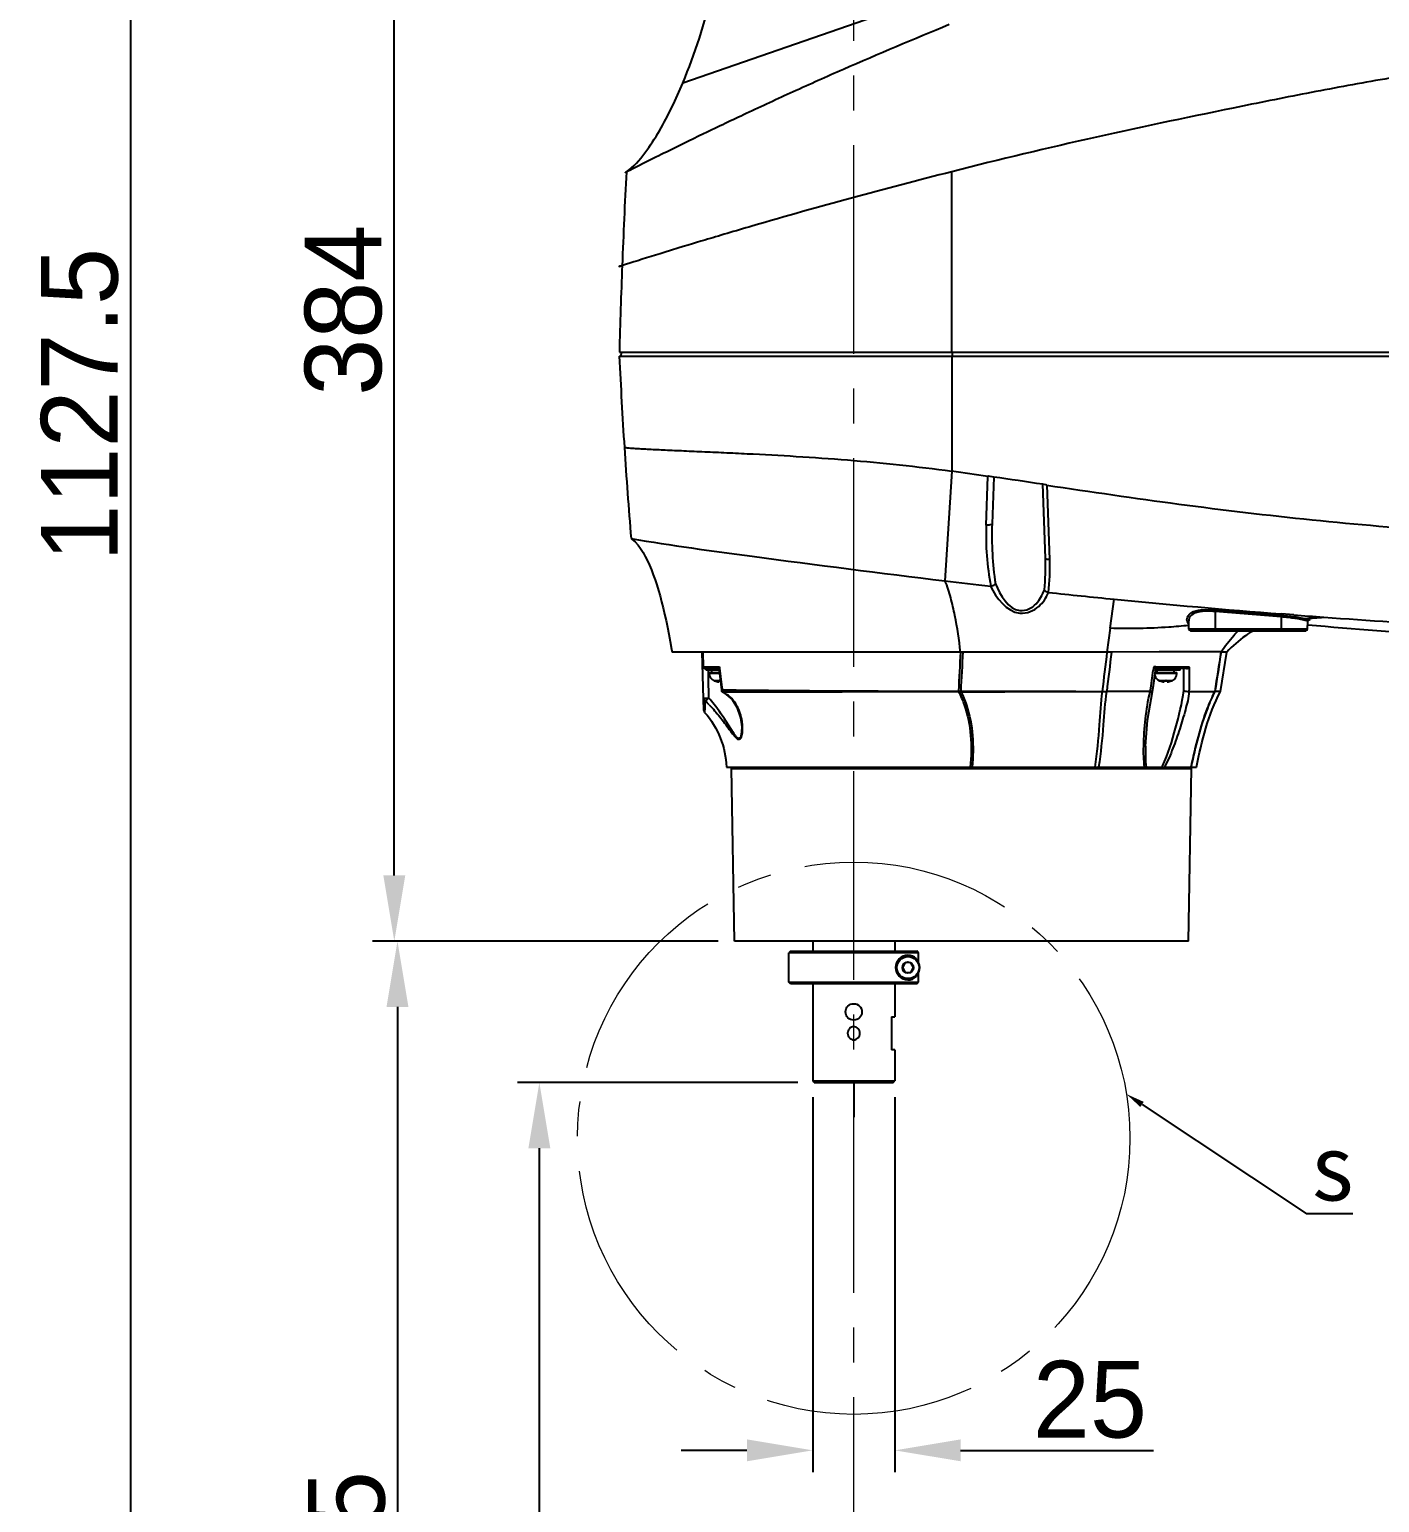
# Model space of a CAD drawing. Header units: millimetres. Extents: x 4086 to 8300, y 123 to 1549.
# Drawn here: x 6658 to 6781.2, y 941.5 to 1075.9 of the extents above; entities that cross this region are included whole.
import ezdxf
from ezdxf import colors
from ezdxf.entities.mleader import LeaderData, LeaderLine
from ezdxf.math import Vec2, Vec3

# ---------------------------------------------------------------- set-up
doc = ezdxf.new("R2010")
doc.units = ezdxf.units.MM
doc.linetypes.add('CENTER2', pattern=[28.575, 19.05, -3.175, 3.175, -3.175])
doc.layers.add('中心线层', color=7, linetype='CENTER2', lineweight=0)
doc.layers.add('轮廓实线层', color=7, linetype='Continuous', lineweight=30)
doc.styles.get("Standard").update_dxf_attribs({"font": 'simsun.ttc'})
doc.styles.add('思源黑', font='SourceHanSansCN-Normal.ttf')
doc.dimstyles.new('尺寸标注_3_10比例', dxfattribs={"dimtxt": 7, "dimasz": 6, "dimexe": 2, "dimexo": 1.5, "dimgap": 1, "dimtad": 1, "dimdec": 1, "dimlfac": 3.333333, "dimdsep": 46, "dimtxsty": '思源黑', "dimcen": 0.09, "dimadec": 0, "dimazin": 0, "dimtp": 0.01, "dimtm": 0.01, "dimtfac": 1, "dimtdec": 1, "dimtofl": 0, "dimtmove": 0, "dimatfit": 3, "dimfxl": 0, "dimtolj": 1, "dimarcsym": 0})

# ---------------------------------------------------------------- blocks, each defined once
blk = doc.blocks.new('*D1396')
at = {"layer": 'Defpoints', "color": 0}
for p in [(6840.73, 997.51), (6733.26, 846.31), (6840.73, 828.7)]:
    blk.add_point(p, dxfattribs=at)
at = {"layer": '轮廓实线层', "color": 0, "lineweight": -2}
for p, q in [((6840.73, 996.01), (6840.73, 826.7)), ((6733.26, 844.81), (6733.26, 826.7)), ((6739.26, 828.7), (6834.73, 828.7))]:
    blk.add_line(p, q, dxfattribs=at)
at = {"layer": '轮廓实线层', "color": 0}
for points in [[(6739.26, 829.7), (6739.26, 827.7), (6733.26, 828.7)], [(6834.73, 827.7), (6834.73, 829.7), (6840.73, 828.7)]]:
    blk.add_solid(points, dxfattribs=at)
at = {"layer": '轮廓实线层', "color": 0, "insert": (6786.99, 833.33), "char_height": 7, "attachment_point": 5, "style": '思源黑'}
blk.add_mtext('\\A1;358.2', dxfattribs=at)
blk = doc.blocks.new('*D1397')
at = {"layer": 'Defpoints', "color": 0}
for p in [(6691.32, 1107.91), (6811.93, 1107.91), (6722.38, 992.71)]:
    blk.add_point(p, dxfattribs=at)
at = {"layer": '轮廓实线层', "color": 0, "lineweight": -2}
for p, q in [((6810.43, 1107.91), (6689.32, 1107.91)), ((6691.32, 998.71), (6691.32, 1101.91)), ((6720.88, 992.71), (6689.32, 992.71))]:
    blk.add_line(p, q, dxfattribs=at)
at = {"layer": '轮廓实线层', "color": 0}
for points in [[(6692.32, 1101.91), (6690.32, 1101.91), (6691.32, 1107.91)], [(6690.32, 998.71), (6692.32, 998.71), (6691.32, 992.71)]]:
    blk.add_solid(points, dxfattribs=at)
at = {"layer": '轮廓实线层', "color": 0, "insert": (6686.69, 1050.31), "char_height": 7, "attachment_point": 5, "rotation": 90, "style": '思源黑'}
blk.add_mtext('\\A1;384', dxfattribs=at)
blk = doc.blocks.new('*D1398')
at = {"layer": 'Defpoints', "color": 0}
for p in [(6722.38, 992.71), (6691.61, 872.56), (6936.36, 872.56)]:
    blk.add_point(p, dxfattribs=at)
at = {"layer": '轮廓实线层', "color": 0, "lineweight": -2}
for p, q in [((6720.88, 992.71), (6689.61, 992.71)), ((6691.61, 986.71), (6691.61, 878.56)), ((6934.86, 872.56), (6689.61, 872.56))]:
    blk.add_line(p, q, dxfattribs=at)
at = {"layer": '轮廓实线层', "color": 0}
for points in [[(6692.61, 986.71), (6690.61, 986.71), (6691.61, 992.71)], [(6690.61, 878.56), (6692.61, 878.56), (6691.61, 872.56)]]:
    blk.add_solid(points, dxfattribs=at)
at = {"layer": '轮廓实线层', "color": 0, "insert": (6686.99, 932.63), "char_height": 7, "attachment_point": 5, "rotation": 90, "style": '思源黑'}
blk.add_mtext('\\A1;400.5', dxfattribs=at)
blk = doc.blocks.new('*D1516')
at = {"color": 0, "lineweight": -2}
for p, q in [((6729.51, 978.46), (6729.51, 944.23)), ((6737.01, 978.46), (6737.01, 944.23)), ((6723.51, 946.23), (6717.51, 946.23)), ((6743.01, 946.23), (6760.61, 946.23))]:
    blk.add_line(p, q, dxfattribs=at)
at = {"color": 0}
for points in [[(6723.51, 945.23), (6723.51, 947.23), (6729.51, 946.23)], [(6743.01, 947.23), (6743.01, 945.23), (6737.01, 946.23)]]:
    blk.add_solid(points, dxfattribs=at)
at = {"layer": 'Defpoints', "color": 0}
for p in [(6729.51, 979.96), (6737.01, 979.96), (6737.01, 946.23)]:
    blk.add_point(p, dxfattribs=at)
at = {"color": 0, "insert": (6754.81, 950.85), "char_height": 7, "attachment_point": 5, "style": '思源黑'}
blk.add_mtext('\\A1;25', dxfattribs=at)
blk = doc.blocks.new('*D1519')
at = {"color": 0, "lineweight": -2}
for p, q in [((6728.16, 979.81), (6702.56, 979.81)), ((6704.56, 859.81), (6704.56, 973.81)), ((6728.16, 853.81), (6702.56, 853.81))]:
    blk.add_line(p, q, dxfattribs=at)
at = {"color": 0}
for points in [[(6705.56, 973.81), (6703.56, 973.81), (6704.56, 979.81)], [(6703.56, 859.81), (6705.56, 859.81), (6704.56, 853.81)]]:
    blk.add_solid(points, dxfattribs=at)
at = {"layer": 'Defpoints', "color": 0}
for p in [(6704.56, 979.81), (6729.66, 979.81), (6729.66, 853.81)]:
    blk.add_point(p, dxfattribs=at)
at = {"color": 0, "insert": (6699.93, 915.95), "char_height": 7, "attachment_point": 5, "rotation": 90, "style": '思源黑'}
blk.add_mtext('\\A1;420', dxfattribs=at)
blk = doc.blocks.new('*D1520')
at = {"color": 0, "lineweight": -2}
for p, q in [((6725.98, 1210.81), (6665.24, 1210.81)), ((6667.24, 1204.81), (6667.24, 878.56)), ((6934.86, 872.56), (6665.24, 872.56))]:
    blk.add_line(p, q, dxfattribs=at)
at = {"color": 0}
for points in [[(6668.24, 1204.81), (6666.24, 1204.81), (6667.24, 1210.81)], [(6666.24, 878.56), (6668.24, 878.56), (6667.24, 872.56)]]:
    blk.add_solid(points, dxfattribs=at)
at = {"layer": 'Defpoints', "color": 0}
for p in [(6727.48, 1210.81), (6667.24, 872.56), (6936.36, 872.56)]:
    blk.add_point(p, dxfattribs=at)
at = {"color": 0, "insert": (6662.62, 1041.68), "char_height": 7, "attachment_point": 5, "rotation": 90, "style": '思源黑'}
blk.add_mtext('\\A1;1127.5', dxfattribs=at)

msp = doc.modelspace()

# ---------------------------------------------------------------- linework, layer by layer
for p, q in [((6741.67, 1079.366), (6717.655, 1071.048)), ((6742.205, 1046.467), (6742.202, 1062.949)), ((6711.863, 1046.467), (6712.167, 1046.467)), ((6712.012, 1046.463), (6712.004, 1046.107)), ((6712.167, 1046.467), (6742.205, 1046.467)), ((6742.241, 1046.462), (6712.333, 1046.462)), ((6742.204, 1046.467), (6850.175, 1046.466)), ((6742.206, 1046.467), (6742.24, 1046.462)), ((6742.241, 1046.462), (6742.238, 1046.107)), ((6850.176, 1046.461), (6742.241, 1046.462)), ((6711.853, 1046.107), (6896.653, 1046.106)), ((6742.204, 1046.107), (6742.204, 1035.616)), ((6742.204, 1035.616), (6741.578, 1025.611)), ((6745.341, 1030.697), (6745.485, 1035.144)), ((6746.029, 1035.084), (6745.542, 1035.154)), ((6746.029, 1035.084), (6745.88, 1030.819)), ((6750.74, 1027.682), (6750.505, 1034.419)), ((6750.789, 1034.376), (6750.505, 1034.419)), ((6750.862, 1034.338), (6751.118, 1027.54)), ((6712.948, 1029.448), (6713.035, 1029.389)), ((6756.658, 1021.282), (6757.016, 1023.936)), ((6766.255, 1022.797), (6766.267, 1022.938)), ((6766.255, 1021.056), (6766.255, 1022.797)), ((6772.255, 1022.317), (6772.255, 1021.056)), ((6773.413, 1022.496), (6772.277, 1022.584)), ((6756.658, 1021.281), (6756.364, 1019.107)), ((6763.85, 1021.201), (6763.824, 1021.944)), ((6774.66, 1021.201), (6763.85, 1021.201)), ((6764, 1021.056), (6774.51, 1021.056)), ((6774.66, 1021.201), (6774.684, 1021.891)), ((6774.684, 1021.891), (6774.684, 1021.891)), ((6774.762, 1021.998), (6774.731, 1021.993)), ((6774.734, 1021.991), (6774.752, 1022.002)), ((6719.49, 1019.107), (6716.674, 1019.107)), ((6719.567, 1013.784), (6719.427, 1019.107)), ((6742.995, 1019.107), (6719.489, 1019.108)), ((6719.489, 1019.107), (6719.524, 1017.746)), ((6743.204, 1019.108), (6742.995, 1019.108)), ((6756.364, 1019.108), (6743.204, 1019.108)), ((6756.777, 1019.107), (6756.364, 1019.107)), ((6761.135, 1019.11), (6756.777, 1019.107)), ((6762.174, 1019.111), (6761.135, 1019.11)), ((6762.335, 1019.111), (6762.174, 1019.111)), ((6766.76, 1019.116), (6762.335, 1019.111)), ((6766.715, 1015.507), (6767.291, 1019.107)), ((6766.778, 1019.116), (6766.76, 1019.116)), ((6767.291, 1019.107), (6766.778, 1019.108)), ((6719.524, 1017.746), (6721, 1017.746)), ((6720.937, 1017.607), (6719.616, 1017.607)), ((6719.772, 1017.457), (6719.772, 1017.607)), ((6720.928, 1017.457), (6719.773, 1017.457)), ((6719.956, 1017.461), (6719.96, 1017.243)), ((6719.96, 1017.243), (6719.962, 1017.153)), ((6719.962, 1017.153), (6719.971, 1016.713)), ((6719.971, 1016.713), (6720.008, 1014.912)), ((6720.057, 1017.154), (6720.057, 1017.244)), ((6720.057, 1017.244), (6720.973, 1017.244)), ((6720.984, 1017.154), (6720.057, 1017.154)), ((6720.293, 1017.244), (6720.293, 1017.457)), ((6720.928, 1017.617), (6721.169, 1015.643)), ((6721, 1017.746), (6721.015, 1017.628)), ((6760.618, 1017.638), (6760.589, 1017.434)), ((6760.607, 1016.037), (6760.836, 1017.607)), ((6760.633, 1017.741), (6760.618, 1017.638)), ((6760.839, 1017.741), (6760.633, 1017.741)), ((6762.747, 1017.154), (6760.782, 1017.154)), ((6760.784, 1017.244), (6762.747, 1017.244)), ((6763.032, 1017.457), (6760.814, 1017.457)), ((6761.919, 1017.607), (6760.821, 1017.607)), ((6761.133, 1017.74), (6760.839, 1017.741)), ((6760.943, 1017.244), (6760.943, 1017.457)), ((6761.922, 1017.739), (6761.133, 1017.74)), ((6762.004, 1017.738), (6761.922, 1017.739)), ((6762.337, 1017.738), (6762.004, 1017.738)), ((6762.595, 1017.737), (6762.337, 1017.738)), ((6762.512, 1017.244), (6762.512, 1017.457)), ((6763.626, 1017.607), (6762.583, 1017.607)), ((6763.033, 1017.737), (6762.595, 1017.737)), ((6762.747, 1017.154), (6762.747, 1017.244)), ((6763.032, 1017.457), (6763.032, 1017.607)), ((6763.644, 1017.736), (6763.033, 1017.737)), ((6763.894, 1017.736), (6763.644, 1017.736)), ((6720.5, 1016.49), (6720.567, 1016.464)), ((6720.507, 1016.49), (6720.5, 1016.49)), ((6720.95, 1016.49), (6720.507, 1016.49)), ((6720.567, 1016.47), (6720.567, 1016.465)), ((6721.003, 1016.493), (6720.95, 1016.49)), ((6720.95, 1016.47), (6720.95, 1016.385)), ((6721.077, 1016.49), (6721.003, 1016.493)), ((6721.174, 1015.644), (6721.17, 1015.642)), ((6721.192, 1015.646), (6721.174, 1015.644)), ((6721.259, 1015.655), (6721.323, 1015.654)), ((6721.324, 1015.417), (6721.624, 1015.231)), ((6721.324, 1015.417), (6721.329, 1015.416)), ((6742.807, 1015.533), (6742.818, 1015.483)), ((6742.807, 1015.533), (6743.012, 1015.532)), ((6742.818, 1015.483), (6743.022, 1015.484)), ((6743.012, 1015.532), (6743.022, 1015.484)), ((6755.931, 1015.518), (6756.337, 1015.518)), ((6760.06, 1012.874), (6760.525, 1015.503)), ((6760.32, 1015.559), (6760.315, 1015.524)), ((6760.525, 1015.503), (6760.53, 1015.529)), ((6760.525, 1015.503), (6760.525, 1015.503)), ((6760.53, 1015.529), (6760.607, 1016.037)), ((6761.15, 1016.49), (6761.217, 1016.464)), ((6761.157, 1016.49), (6761.15, 1016.49)), ((6761.6, 1016.49), (6761.157, 1016.49)), ((6761.217, 1016.47), (6761.217, 1016.465)), ((6761.653, 1016.493), (6761.6, 1016.49)), ((6761.6, 1016.47), (6761.6, 1016.385)), ((6761.727, 1016.49), (6761.653, 1016.493)), ((6761.804, 1016.493), (6761.727, 1016.49)), ((6761.855, 1016.49), (6761.804, 1016.493)), ((6762.304, 1016.49), (6761.855, 1016.49)), ((6761.855, 1016.385), (6761.855, 1016.47)), ((6762.237, 1016.464), (6762.304, 1016.49)), ((6762.237, 1016.464), (6762.237, 1016.47)), ((6766.715, 1015.507), (6766.194, 1015.507)), ((6719.653, 1014.023), (6719.643, 1013.592)), ((6721.624, 1015.231), (6722.143, 1014.759)), ((6722.143, 1014.759), (6722.587, 1014.083)), ((6759.884, 1010.516), (6760.06, 1012.874)), ((6723.025, 1012.271), (6723.025, 1012.268)), ((6759.884, 1010.517), (6759.884, 1010.516)), ((6721.645, 1008.607), (6760.187, 1008.607)), ((6760.897, 1008.607), (6764.545, 1008.607)), ((6764.032, 1008.654), (6764.022, 1008.607)), ((6764.047, 1008.724), (6764.032, 1008.654)), ((6764.05, 1008.65), (6764.041, 1008.607)), ((6722.384, 992.706), (6722.109, 1008.46)), ((6722.109, 1008.46), (6764.081, 1008.46)), ((6763.806, 992.706), (6764.081, 1008.46)), ((6763.806, 992.706), (6722.384, 992.706)), ((6729.505, 992.706), (6729.505, 991.806)), ((6737.005, 992.706), (6737.005, 991.806)), ((6727.48, 991.806), (6727.33, 991.656)), ((6727.33, 988.956), (6727.33, 991.656)), ((6739.176, 991.656), (6727.33, 991.656)), ((6727.48, 991.806), (6739.026, 991.806)), ((6738.987, 991.11), (6738.987, 991.002)), ((6739.076, 991.756), (6739.026, 991.806)), ((6739.126, 991.706), (6739.076, 991.756)), ((6739.176, 991.656), (6739.126, 991.706)), ((6739.176, 990.699), (6739.176, 991.656)), ((6737.946, 990.75), (6737.688, 990.303)), ((6737.688, 990.303), (6737.946, 989.856)), ((6738.462, 990.749), (6737.946, 990.75)), ((6737.946, 989.856), (6738.462, 989.856)), ((6738.72, 990.303), (6738.462, 990.749)), ((6738.462, 989.856), (6738.72, 990.303)), ((6739.176, 988.956), (6739.176, 989.906)), ((6727.48, 988.806), (6727.33, 988.956)), ((6727.33, 988.956), (6739.176, 988.956)), ((6739.026, 988.806), (6727.48, 988.806)), ((6729.505, 988.806), (6729.505, 979.956)), ((6737.005, 988.806), (6737.005, 985.806)), ((6738.987, 989.603), (6738.987, 989.495)), ((6739.026, 988.806), (6739.176, 988.956)), ((6736.705, 985.806), (6736.705, 982.806)), ((6736.705, 985.806), (6737.005, 985.806)), ((6737.005, 982.806), (6736.705, 982.806)), ((6737.005, 982.806), (6737.005, 979.956)), ((6729.655, 979.806), (6729.505, 979.956)), ((6729.505, 979.956), (6737.005, 979.956)), ((6729.655, 979.806), (6736.855, 979.806)), ((6733.255, 979.956), (6733.255, 976.653)), ((6736.855, 979.806), (6737.005, 979.956))]:
    msp.add_line(p, q)
for points in [[(6745.542, 1035.154), (6745.523, 1035.147), (6745.504, 1035.143), (6745.485, 1035.144)], [(6750.862, 1034.338), (6750.836, 1034.346), (6750.812, 1034.358), (6750.789, 1034.376)], [(6713.035, 1029.389), (6713.313, 1029.157), (6713.568, 1028.874), (6713.803, 1028.549), (6714.022, 1028.196), (6714.229, 1027.824), (6714.425, 1027.436), (6714.61, 1027.03), (6714.787, 1026.605), (6714.956, 1026.16), (6715.117, 1025.701), (6715.273, 1025.226), (6715.424, 1024.733), (6715.571, 1024.223), (6715.714, 1023.694), (6715.853, 1023.146), (6715.989, 1022.578), (6716.121, 1021.988), (6716.251, 1021.374), (6716.379, 1020.736), (6716.504, 1020.071), (6716.627, 1019.378), (6716.674, 1019.107)], [(6745.772, 1025.129), (6745.755, 1025.127), (6745.738, 1025.126), (6745.72, 1025.128)], [(6751.024, 1024.543), (6751.013, 1024.545), (6751.002, 1024.547), (6750.991, 1024.549)], [(6774.684, 1021.892), (6774.686, 1021.907), (6774.734, 1021.991)], [(6722.587, 1014.083), (6722.923, 1013.105), (6723.025, 1012.271)]]:
    msp.add_lwpolyline(points)
for centre, radius in [((6738.204, 990.303), 1.05), ((6738.204, 990.303), 1.005), ((6738.204, 990.303), 0.516), ((6733.255, 986.256), 0.75)]:
    msp.add_circle(centre, radius)
for centre, radius, start, end in [((7311.748, 1031.317), 600.076, 176.979101, 177.796529), ((7311.684, 1031.288), 600.013, 177.793585, 178.550378), ((7243.098, 1071.594), 531.856, 182.74675, 183.64504), ((7116.254, 1063.443), 404.75, 183.63505, 184.81655), ((6707.541, 783.289), 254.697, 81.43248, 82.17787), ((6659.104, 434.538), 606.804, 81.336764, 81.764023), ((6842.337, 1880.692), 860.999, 263.279521, 263.557032), ((6833.158, 1795.651), 775.466, 263.920061, 264.365159), ((6830.731, 1769.73), 749.429, 264.355139, 265.526441), ((6618.236, -874.827), 1903.53, 85.358618, 85.539802), ((6770.205, 998.783), 23.623, 84.16346, 85.02145), ((6770.181, 998.527), 23.88, 83.33488, 84.16911), ((6830.24, 1763.605), 743.284, 265.615238, 265.826311), ((6772.445, 1062.103), 39.982, 272.90137, 274.09239), ((6772.532, 1060.858), 38.735, 274.09553, 275.35063), ((6832.899, 1804.286), 784.051, 265.848838, 267.656142), ((6764, 1021.206), 0.15, 182, 270), ((6774.51, 1021.206), 0.15, 270, 358), ((6837.607, 1751.112), 732.231, 265.071003, 267.053115), ((6774.582, 1023.159), 1.175, 275.54196, 277.29849), ((6719.613, 1017.757), 0.15, 181.5, 270), ((6720.777, 1017.154), 0.72, 180, 247.38014), ((7291.445, 1087.316), 574.671, 186.965186, 187.163407), ((6347.816, 1075.723), 416.868, 351.70183, 351.96213), ((6761.427, 1017.154), 0.72, 195.03637, 247.38014), ((6762.027, 1017.154), 0.72, 292.61986, 360), ((6721.077, 1017.874), 1.495, 250.04787, 265.10622), ((6721.077, 1017.874), 1.411, 264.81427, 270), ((6723.163, 1000.867), 14.91, 97.33443, 97.59693), ((6739.716, 6289.591), 5274.108, 270.035916, 270.176137), ((6756.047, -468.345), 1483.842, 89.835296, 89.98892), ((6755.596, 2797.339), 1781.82, 270.023841, 270.151734), ((6759.292, 1015.565), 1.024, 355.86072, 357.74773), ((6760.529, 1017.427), 1.914, 263.58384, 264.82313), ((6761.727, 1017.874), 1.495, 250.04787, 265.10622), ((6761.727, 1017.874), 1.411, 264.81427, 275.18573), ((6761.727, 1017.874), 1.495, 274.89378, 289.95213), ((7049.671, 1005.376), 330.131, 178.38396, 178.49919), ((6701.739, 996.763), 25.354, 43.69467, 44.98616), ((6718.567, 1012.109), 4.538, 2.09827, 6.19583), ((6754.561, 1011.956), 7.613, 333.90627, 334.53961), ((6738.204, 990.303), 1.125, 45.88933, 314.11067)]:
    msp.add_arc(centre, radius, start, end)
for points, knots in [([(6717.654, 1071.048), (6718.778, 1073.728), (6720.554, 1079.291), (6721.462, 1085.065), (6721.637, 1087.966)], [0, 0, 0, 0, 0.4999148, 1, 1, 1, 1]), ([(6850.159, 1080.053), (6841.027, 1079.307), (6822.818, 1077.448), (6800.148, 1074.486), (6784.385, 1071.91), (6775.422, 1070.289), (6766.508, 1068.494), (6755.406, 1066.174), (6746.582, 1064.081), (6742.201, 1062.949)], [0, 0, 0, 0, 0.2512147, 0.5017127, 0.6266659, 0.6890709, 0.7514313, 0.8759381, 1, 1, 1, 1]), ([(6712.506, 1062.941), (6712.149, 1062.751), (6714.899, 1064.166), (6716.047, 1064.718), (6719.843, 1066.594), (6723.521, 1068.339), (6727.823, 1070.33), (6733.962, 1073.07), (6738.734, 1075.089), (6741.976, 1076.409)], [0, 0, 0, 0, 0.0374405, 0.1264901, 0.2427196, 0.3756921, 0.521313, 0.6759593, 1, 1, 1, 1]), ([(6712.506, 1062.941), (6713.172, 1063.396), (6714.241, 1064.653), (6715.985, 1067.357), (6717.031, 1069.559), (6717.655, 1071.048)], [0, 0, 0, 0, 0.2498138, 0.499808, 1, 1, 1, 1]), ([(6742.202, 1062.949), (6739.143, 1062.175), (6732.966, 1060.549), (6725.769, 1058.534), (6719.514, 1056.671), (6717.046, 1055.941), (6710.84, 1053.981), (6712.116, 1054.389)], [0, 0, 0, 0, 0.3026053, 0.6042376, 0.7472364, 0.8715035, 1, 1, 1, 1]), ([(6712.318, 1037.782), (6712.321, 1037.76), (6712.45, 1037.786), (6712.595, 1037.735), (6712.923, 1037.731), (6713.326, 1037.696), (6713.84, 1037.669), (6714.688, 1037.62), (6715.928, 1037.56), (6717.59, 1037.486), (6719.444, 1037.405), (6721.445, 1037.315), (6724.315, 1037.178), (6728.074, 1036.976), (6732.709, 1036.656), (6737.445, 1036.219), (6740.616, 1035.835), (6742.204, 1035.616)], [0, 0, 0, 0, 0.0021912, 0.0085301, 0.018825, 0.03274, 0.0499243, 0.0700536, 0.1179172, 0.174061, 0.2365446, 0.3036784, 0.3744853, 0.5241356, 0.6803717, 0.8395047, 1, 1, 1, 1]), ([(6750.862, 1034.338), (6754.882, 1033.748), (6762.936, 1032.551), (6779.141, 1030.638), (6791.369, 1029.791), (6799.531, 1029.382)], [0, 0, 0, 0, 0.2490964, 0.4990653, 1, 1, 1, 1]), ([(6745.88, 1030.819), (6745.878, 1030.753), (6745.623, 1030.685), (6745.465, 1030.685), (6745.341, 1030.697)], [0, 0, 0, 0, 0.3457615, 1, 1, 1, 1]), ([(6712.933, 1029.458), (6716.6, 1028.842), (6726.149, 1027.548), (6735.703, 1026.309), (6741.578, 1025.611)], [0, 0, 0, 0, 0.385917, 1, 1, 1, 1]), ([(6751.118, 1027.54), (6751.07, 1027.541), (6750.948, 1027.553), (6750.743, 1027.593), (6750.74, 1027.682)], [0, 0, 0, 0, 0.3505941, 1, 1, 1, 1]), ([(6742.995, 1019.107), (6742.869, 1020.224), (6742.627, 1021.889), (6742.121, 1024.053), (6741.808, 1025.116), (6741.578, 1025.611)], [0, 0, 0, 0, 0.5051725, 0.7544999, 1, 1, 1, 1]), ([(6745.72, 1025.128), (6746.278, 1024.051), (6747.452, 1022.445), (6749.373, 1022.726), (6750.346, 1023.357), (6750.836, 1024.061), (6751.024, 1024.543)], [0, 0, 0, 0, 0.5145003, 0.6531418, 0.7804651, 1, 1, 1, 1]), ([(6745.772, 1025.129), (6745.892, 1025.154), (6746.043, 1025.212), (6746.168, 1025.308), (6746.192, 1025.332)], [0, 0, 0, 0, 0.7818208, 1, 1, 1, 1]), ([(6746.192, 1025.332), (6746.613, 1024.316), (6747.528, 1022.66), (6749.269, 1022.974), (6750.094, 1023.635), (6750.491, 1024.316), (6750.65, 1024.781)], [0, 0, 0, 0, 0.5140718, 0.6451742, 0.7703741, 1, 1, 1, 1]), ([(6750.991, 1024.549), (6750.885, 1024.579), (6750.751, 1024.644), (6750.664, 1024.755), (6750.65, 1024.781)], [0, 0, 0, 0, 0.7887978, 1, 1, 1, 1]), ([(6763.683, 1021.929), (6763.643, 1022.09), (6763.722, 1022.509), (6764.346, 1022.88), (6765.223, 1022.993), (6765.897, 1022.966), (6766.267, 1022.938)], [0, 0, 0, 0, 0.1580817, 0.3576569, 0.6454314, 1, 1, 1, 1]), ([(6766.255, 1022.797), (6765.931, 1022.825), (6765.333, 1022.851), (6764.541, 1022.761), (6763.956, 1022.462), (6763.819, 1022.098), (6763.824, 1021.944)], [0, 0, 0, 0, 0.3431393, 0.6301955, 0.8376535, 1, 1, 1, 1]), ([(6772.255, 1022.317), (6772.257, 1022.334), (6772.261, 1022.382), (6772.264, 1022.43), (6772.267, 1022.46)], [0, 0, 0, 0, 0.3535636, 1, 1, 1, 1]), ([(6774.329, 1022.028), (6774.241, 1022.048), (6773.786, 1022.14), (6773.325, 1022.202), (6772.953, 1022.246)], [0, 0, 0, 0, 0.1940421, 1, 1, 1, 1]), ([(6773.401, 1022.343), (6773.507, 1022.33), (6773.864, 1022.282), (6774.22, 1022.225), (6774.469, 1022.172)], [0, 0, 0, 0, 0.2949938, 1, 1, 1, 1]), ([(6774.684, 1021.891), (6774.685, 1021.928), (6774.513, 1021.972), (6774.418, 1022.007), (6774.329, 1022.028)], [0, 0, 0, 0, 0.2845114, 1, 1, 1, 1]), ([(6774.469, 1022.172), (6774.544, 1022.155), (6774.661, 1022.114), (6774.797, 1022.102), (6774.867, 1022.007), (6774.79, 1022.003), (6774.762, 1021.998)], [0, 0, 0, 0, 0.4602155, 0.7354534, 0.8276085, 1, 1, 1, 1]), ([(6763.824, 1021.529), (6763.219, 1021.47), (6760.836, 1021.264), (6758.439, 1021.212), (6756.658, 1021.281)], [0, 0, 0, 0, 0.2544356, 1, 1, 1, 1]), ([(6766.778, 1019.116), (6767.137, 1019.641), (6767.64, 1020.318), (6768.219, 1020.927), (6768.365, 1021.069)], [0, 0, 0, 0, 0.7575475, 1, 1, 1, 1]), ([(6769.746, 1021.075), (6769.491, 1020.93), (6768.61, 1020.355), (6767.811, 1019.659), (6767.291, 1019.107)], [0, 0, 0, 0, 0.2788282, 1, 1, 1, 1]), ([(6719.463, 1017.754), (6719.463, 1017.748), (6719.495, 1017.752), (6719.509, 1017.747), (6719.524, 1017.746)], [0, 0, 0, 0, 0.2692391, 1, 1, 1, 1]), ([(6719.524, 1017.746), (6719.526, 1017.723), (6719.537, 1017.678), (6719.567, 1017.64), (6719.585, 1017.627)], [0, 0, 0, 0, 0.5107476, 1, 1, 1, 1]), ([(6719.585, 1017.627), (6719.59, 1017.624), (6719.599, 1017.618), (6719.609, 1017.614), (6719.615, 1017.612)], [0, 0, 0, 0, 0.5100563, 1, 1, 1, 1]), ([(6719.615, 1017.612), (6719.619, 1017.611), (6719.629, 1017.608), (6719.639, 1017.607), (6719.643, 1017.607)], [0, 0, 0, 0, 0.5131542, 1, 1, 1, 1]), ([(6760.802, 1017.613), (6760.805, 1017.611), (6760.811, 1017.609), (6760.818, 1017.607), (6760.821, 1017.607)], [0, 0, 0, 0, 0.5562099, 1, 1, 1, 1]), ([(6721.249, 1015.475), (6721.258, 1015.47), (6721.281, 1015.462), (6721.305, 1015.462), (6721.318, 1015.464)], [0, 0, 0, 0, 0.4612416, 1, 1, 1, 1]), ([(6721.277, 1015.559), (6721.272, 1015.574), (6721.264, 1015.606), (6721.26, 1015.639), (6721.259, 1015.655)], [0, 0, 0, 0, 0.4999689, 1, 1, 1, 1]), ([(6721.323, 1015.654), (6722.906, 1015.64), (6730.066, 1015.56), (6737.228, 1015.544), (6742.807, 1015.533)], [0, 0, 0, 0, 0.2209472, 1, 1, 1, 1]), ([(6721.329, 1015.416), (6721.333, 1015.416), (6721.341, 1015.421), (6721.348, 1015.426), (6721.352, 1015.43)], [0, 0, 0, 0, 0.4115889, 1, 1, 1, 1]), ([(6742.818, 1015.483), (6740.923, 1015.48), (6733.767, 1015.468), (6726.612, 1015.427), (6721.351, 1015.43)], [0, 0, 0, 0, 0.2648213, 1, 1, 1, 1]), ([(6722.423, 1014.475), (6722.357, 1014.57), (6722.064, 1014.952), (6721.674, 1015.258), (6721.352, 1015.43)], [0, 0, 0, 0, 0.239695, 1, 1, 1, 1]), ([(6742.818, 1015.484), (6743.022, 1015.094), (6743.937, 1012.936), (6744.069, 1010.495), (6743.883, 1008.607)], [0, 0, 0, 0, 0.1881877, 1, 1, 1, 1]), ([(6743.023, 1015.484), (6743.222, 1015.093), (6744.12, 1012.93), (6744.247, 1010.494), (6744.06, 1008.607)], [0, 0, 0, 0, 0.1879976, 1, 1, 1, 1]), ([(6755.928, 1015.497), (6755.776, 1014.489), (6755.672, 1012.179), (6755.436, 1009.883), (6755.254, 1008.607)], [0, 0, 0, 0, 0.4415484, 1, 1, 1, 1]), ([(6756.334, 1015.497), (6756.165, 1014.489), (6756.035, 1012.178), (6755.79, 1009.882), (6755.606, 1008.607)], [0, 0, 0, 0, 0.4425191, 1, 1, 1, 1]), ([(6759.715, 1010.519), (6759.728, 1011.35), (6759.862, 1013.017), (6760.1, 1014.678), (6760.313, 1015.491)], [0, 0, 0, 0, 0.4973393, 1, 1, 1, 1]), ([(6760.313, 1015.491), (6760.331, 1015.488), (6760.368, 1015.483), (6760.404, 1015.48), (6760.422, 1015.479)], [0, 0, 0, 0, 0.5082576, 1, 1, 1, 1]), ([(6760.429, 1015.515), (6760.417, 1015.516), (6760.393, 1015.517), (6760.368, 1015.519), (6760.356, 1015.52)], [0, 0, 0, 0, 0.4869591, 1, 1, 1, 1]), ([(6760.422, 1015.479), (6760.446, 1015.478), (6760.478, 1015.479), (6760.521, 1015.491), (6760.525, 1015.503)], [0, 0, 0, 0, 0.6552703, 1, 1, 1, 1]), ([(6760.429, 1015.515), (6760.446, 1015.515), (6760.474, 1015.515), (6760.503, 1015.517), (6760.514, 1015.52)], [0, 0, 0, 0, 0.5918718, 1, 1, 1, 1]), ([(6760.514, 1015.52), (6760.518, 1015.521), (6760.524, 1015.522), (6760.529, 1015.526), (6760.53, 1015.529)], [0, 0, 0, 0, 0.6342683, 1, 1, 1, 1]), ([(6761.435, 1008.683), (6761.962, 1009.789), (6762.611, 1012.11), (6763.234, 1014.431), (6763.367, 1015.596)], [0, 0, 0, 0, 0.5110082, 1, 1, 1, 1]), ([(6763.867, 1015.507), (6763.82, 1014.937), (6763.518, 1013.789), (6763.013, 1012.064), (6762.393, 1010.315), (6761.918, 1009.154), (6761.608, 1008.607)], [0, 0, 0, 0, 0.2355743, 0.4853692, 0.741329, 1, 1, 1, 1]), ([(6763.866, 1015.506), (6763.821, 1015.506), (6763.702, 1015.468), (6763.531, 1015.505), (6763.398, 1015.552), (6763.367, 1015.596)], [0, 0, 0, 0, 0.2568354, 0.6918606, 1, 1, 1, 1]), ([(6763.877, 1015.507), (6764.168, 1015.503), (6764.94, 1015.511), (6765.712, 1015.509), (6766.194, 1015.507)], [0, 0, 0, 0, 0.3760003, 1, 1, 1, 1]), ([(6766.194, 1015.507), (6765.942, 1015.008), (6764.984, 1012.828), (6764.431, 1010.5), (6764.047, 1008.724)], [0, 0, 0, 0, 0.2353014, 1, 1, 1, 1]), ([(6766.213, 1015.507), (6765.958, 1015.003), (6764.99, 1012.799), (6764.436, 1010.445), (6764.05, 1008.65)], [0, 0, 0, 0, 0.2355472, 1, 1, 1, 1]), ([(6719.537, 1014.912), (6719.537, 1014.899), (6719.623, 1014.916), (6719.742, 1014.889), (6719.906, 1014.905), (6720.008, 1014.912)], [0, 0, 0, 0, 0.0822159, 0.34969, 1, 1, 1, 1]), ([(6719.671, 1014.687), (6719.66, 1014.693), (6719.639, 1014.708), (6719.619, 1014.726), (6719.61, 1014.736)], [0, 0, 0, 0, 0.4966088, 1, 1, 1, 1]), ([(6719.671, 1014.687), (6719.687, 1014.685), (6719.725, 1014.69), (6719.759, 1014.702), (6719.778, 1014.711)], [0, 0, 0, 0, 0.4367067, 1, 1, 1, 1]), ([(6723.025, 1012.268), (6723.031, 1012.047), (6723.02, 1011.724), (6722.942, 1011.378), (6722.845, 1011.222), (6722.657, 1011.2), (6722.484, 1011.428), (6722.214, 1011.797), (6721.879, 1012.361), (6721.451, 1013.027), (6720.849, 1013.9), (6720.35, 1014.516), (6720.008, 1014.912)], [0, 0, 0, 0, 0.1148351, 0.1653306, 0.1856955, 0.2033854, 0.2536717, 0.3161236, 0.4501988, 0.5886668, 0.7286508, 1, 1, 1, 1]), ([(6720.071, 1014.278), (6720.403, 1013.929), (6720.882, 1013.385), (6721.471, 1012.624), (6721.888, 1012.058), (6722.22, 1011.593), (6722.488, 1011.292), (6722.682, 1011.106), (6722.93, 1011.16), (6723.016, 1011.385), (6723.075, 1011.626), (6723.093, 1011.807), (6723.098, 1011.9)], [0, 0, 0, 0, 0.2855735, 0.4290564, 0.5694564, 0.7031376, 0.7640316, 0.8137198, 0.8496634, 0.8933583, 0.9447979, 1, 1, 1, 1]), ([(6723.079, 1012.599), (6723.026, 1013.091), (6722.853, 1013.753), (6722.52, 1014.333), (6722.423, 1014.475)], [0, 0, 0, 0, 0.7417574, 1, 1, 1, 1]), ([(6719.643, 1013.591), (6720.248, 1012.916), (6721.223, 1011.328), (6721.586, 1009.514), (6721.645, 1008.607)], [0, 0, 0, 0, 0.4996523, 1, 1, 1, 1]), ([(6733.255, 984.906), (6733.18, 984.906), (6733.027, 984.872), (6732.842, 984.732), (6732.724, 984.534), (6732.683, 984.306), (6732.724, 984.079), (6732.842, 983.88), (6733.027, 983.74), (6733.18, 983.706), (6733.255, 983.706)], [0, 0, 0, 0, 0.1249217, 0.2497603, 0.3747479, 0.4999999, 0.6252521, 0.7502397, 0.8750783, 1, 1, 1, 1]), ([(6733.255, 983.706), (6733.33, 983.706), (6733.483, 983.74), (6733.668, 983.88), (6733.786, 984.079), (6733.827, 984.306), (6733.786, 984.534), (6733.668, 984.732), (6733.483, 984.872), (6733.33, 984.906), (6733.255, 984.906)], [0, 0, 0, 0, 0.1249217, 0.2497603, 0.3747479, 0.4999998, 0.625252, 0.7502397, 0.8750782, 1, 1, 1, 1])]:
    msp.add_open_spline(points, degree=3, knots=knots)
for points in [[(6745.341, 1030.697), (6745.279, 1028.837), (6745.407, 1026.955), (6745.772, 1025.129)], [(6745.88, 1030.819), (6745.816, 1028.988), (6745.901, 1027.141), (6746.192, 1025.332)], [(6750.65, 1024.781), (6750.754, 1025.743), (6750.774, 1026.715), (6750.74, 1027.682)], [(6751.118, 1027.54), (6751.154, 1026.543), (6751.125, 1025.538), (6750.991, 1024.549)], [(6772.255, 1022.317), (6770.256, 1022.481), (6768.255, 1022.636), (6766.255, 1022.797)], [(6772.267, 1022.46), (6772.646, 1022.427), (6773.024, 1022.391), (6773.401, 1022.343)], [(6774.329, 1022.028), (6774.335, 1022.094), (6774.402, 1022.174), (6774.469, 1022.171)], [(6763.811, 1021.672), (6763.752, 1021.747), (6763.706, 1021.836), (6763.683, 1021.929)], [(6742.993, 1019.108), (6742.937, 1017.916), (6742.88, 1016.724), (6742.805, 1015.533)], [(6743.204, 1019.108), (6743.146, 1017.916), (6743.088, 1016.723), (6743.012, 1015.532)], [(6756.364, 1019.107), (6756.219, 1017.911), (6756.075, 1016.715), (6755.931, 1015.518)], [(6756.777, 1019.107), (6756.63, 1017.911), (6756.483, 1016.715), (6756.337, 1015.518)], [(6766.76, 1019.116), (6766.576, 1017.912), (6766.391, 1016.709), (6766.194, 1015.507)], [(6766.779, 1019.108), (6766.594, 1017.907), (6766.41, 1016.706), (6766.213, 1015.507)], [(6720.928, 1017.617), (6720.923, 1017.666), (6720.968, 1017.71), (6721, 1017.746)], [(6760.633, 1017.741), (6760.688, 1017.697), (6760.738, 1017.643), (6760.802, 1017.613)], [(6762.204, 1017.613), (6762.109, 1017.612), (6762.014, 1017.607), (6761.919, 1017.607)], [(6762.583, 1017.607), (6762.456, 1017.607), (6762.33, 1017.615), (6762.204, 1017.613)], [(6763.367, 1015.596), (6763.395, 1016.266), (6763.398, 1016.937), (6763.384, 1017.607)], [(6763.626, 1017.607), (6763.713, 1017.607), (6763.84, 1017.643), (6763.857, 1017.728)], [(6763.877, 1015.509), (6763.916, 1016.25), (6763.917, 1016.994), (6763.894, 1017.736)], [(6721.169, 1015.642), (6721.177, 1015.581), (6721.194, 1015.504), (6721.249, 1015.475)], [(6721.352, 1015.43), (6721.316, 1015.464), (6721.292, 1015.511), (6721.277, 1015.559)], [(6743.012, 1015.532), (6747.318, 1015.525), (6751.625, 1015.519), (6755.931, 1015.518)], [(6764.545, 1008.607), (6765.008, 1010.974), (6765.594, 1013.373), (6766.715, 1015.507)], [(6719.61, 1014.736), (6719.567, 1014.782), (6719.539, 1014.848), (6719.537, 1014.912)], [(6719.778, 1014.711), (6719.871, 1014.752), (6719.951, 1014.827), (6720.008, 1014.912)], [(6719.567, 1013.784), (6719.568, 1013.715), (6719.597, 1013.643), (6719.643, 1013.592)], [(6723.098, 1011.9), (6723.106, 1012.025), (6723.107, 1012.15), (6723.102, 1012.275)], [(6759.801, 1008.607), (6759.71, 1009.239), (6759.705, 1009.881), (6759.715, 1010.519)], [(6759.884, 1010.516), (6759.867, 1009.88), (6759.865, 1009.24), (6759.938, 1008.607)], [(6760.187, 1008.607), (6760.29, 1008.607), (6760.392, 1008.591), (6760.495, 1008.59)], [(6760.443, 1008.46), (6760.444, 1008.507), (6760.459, 1008.561), (6760.495, 1008.59)], [(6760.495, 1008.59), (6760.629, 1008.589), (6760.763, 1008.607), (6760.897, 1008.607)], [(6764.081, 1008.46), (6764.082, 1008.509), (6764.113, 1008.562), (6764.155, 1008.586)]]:
    msp.add_open_spline(points, degree=3)
at = {"layer": '中心线层'}
msp.add_line((6733.255, 846.306), (6733.255, 1210.806), dxfattribs=at)
msp.add_circle((6733.255, 974.726), 25.21, dxfattribs=at)

# ---------------------------------------------------------------- dimensions: what is measured, and where the dimension line sits
dim = msp.add_linear_dim(base=(6667.242, 872.556), p1=(6727.482, 1210.806), p2=(6936.355, 872.556), angle=90, dimstyle='尺寸标注_3_10比例')
dim.commit()
dim.dimension.update_dxf_attribs({"geometry": '*D1520', "text_midpoint": (6662.616, 1041.681)})
dim = msp.add_linear_dim(base=(6704.559, 979.806), p1=(6729.655, 853.806), p2=(6729.655, 979.806), angle=90, dimstyle='尺寸标注_3_10比例')
dim.commit()
dim.dimension.update_dxf_attribs({"geometry": '*D1519', "text_midpoint": (6704.559, 915.949), "dimtype": 160})
dim = msp.add_linear_dim(base=(6737.005, 946.225), p1=(6729.505, 979.956), p2=(6737.005, 979.956), dimstyle='尺寸标注_3_10比例')
dim.commit()
dim.dimension.update_dxf_attribs({"geometry": '*D1516', "text_midpoint": (6754.806, 950.851)})
at = {"layer": '轮廓实线层'}
for base, p2, picture, middle in [((6691.319, 1107.907), (6811.933, 1107.907), '*D1397', (6686.688, 1050.306)), ((6691.612, 872.556), (6936.355, 872.556), '*D1398', (6686.986, 932.631))]:
    dim = msp.add_linear_dim(base=base, p1=(6722.384, 992.706), p2=p2, angle=90, dimstyle='尺寸标注_3_10比例', dxfattribs=at)
    dim.commit()
    dim.dimension.update_dxf_attribs({"geometry": picture, "text_midpoint": middle})
dim = msp.add_linear_dim(base=(6840.726, 828.704), p1=(6733.255, 846.306), p2=(6840.726, 997.508), dimstyle='尺寸标注_3_10比例', dxfattribs=at)
dim.commit()
dim.dimension.update_dxf_attribs({"geometry": '*D1396', "text_midpoint": (6786.991, 828.704), "dimtype": 160})

# ---------------------------------------------------------------- leaders
ml = msp.add_multileader_mtext('Standard', dxfattribs=at)
ml.set_content('s')
ml.set_leader_properties()
ml.build(insert=Vec2(0, 0))
ml.multileader.update_dxf_attribs({"text_left_attachment_type": 5, "text_right_attachment_type": 6, "dogleg_length": 0.309, "arrow_head_size": 1.714})
ctx = ml.context
ctx.base_point, ctx.char_height, ctx.arrow_head_size, ctx.landing_gap_size, ctx.plane_origin = Vec3(6774.863, 967.846), 6, 1.714, 0.0771, Vec3(6758.141, 978.756)
ctx.left_attachment, ctx.right_attachment = 5, 6
notes = []
notes.append((ctx, [(0, (1, 1, 0), (6774.555, 967.846), (1, 0), 0.309, [(0, [(6758.141, 978.756)], 0, [])])]))
ctx.mtext.insert, ctx.mtext.flow_direction = Vec3(6774.94, 975.046), 5
for ctx, leaders in notes:
    for number, flags, end, landing, length, lines in leaders:
        leader = LeaderData()
        leader.index, (leader.has_last_leader_line, leader.has_dogleg_vector, leader.attachment_direction) = number, flags
        leader.last_leader_point, leader.dogleg_vector, leader.dogleg_length = Vec3(end), Vec3(landing), length
        for number, points, colour, breaks in lines:
            line = LeaderLine()
            line.index, line.vertices, line.color, line.breaks = number, Vec3.list(points), colors.encode_raw_color(colour), breaks
            leader.lines.append(line)
        ctx.leaders.append(leader)

doc.saveas('drawing.dxf')
